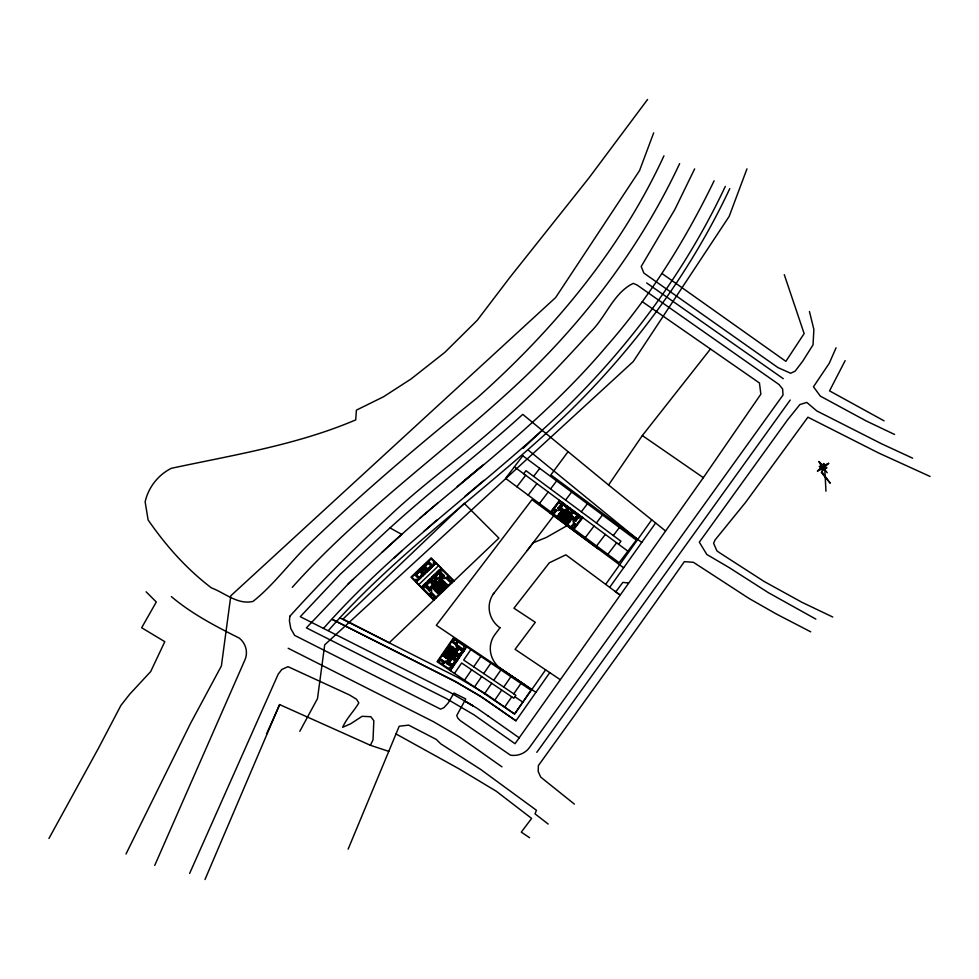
<?xml version="1.0" encoding="UTF-8"?>
<svg xmlns="http://www.w3.org/2000/svg" width="979" height="979" viewBox="0 0 979 979"><rect width="100%" height="100%" fill="white"/><g stroke="black" fill="none" stroke-linecap="round" stroke-linejoin="round"><path stroke-width="1.47" d="M566.596 512.8L569.068 514.22M573.89 517.83L571.601 516.104M418.828 571.822L416.748 573.302L418.718 571.65M423.124 567.722L421.411 569.558L422.793 567.539M427.431 563.61L425.388 565.421L427.48 563.696M430.564 587.412L432.657 585.883L430.552 587.18M434.272 582.664L436.242 580.78M436.34 580.951L434.443 582.762M438.58 578.552L440.55 576.68M463.703 651.304L458.16 647.755L453.057 665.781L463.14 651.108L448.076 662.428L453.363 666.001M653.691 132.814L639.556 170.566L555.668 297.518L230.824 595.758L221.401 665.928L190.403 723.64L126.01 853.982M746.965 168.853L729.159 216.408L633.242 361.569L324.71 644.831L317.49 698.602L299.807 731.313M348.132 849.136L399.224 726.222L408.696 725.133L436.267 739.414L440.734 743.82L480.579 769.359L536.431 810.269L535.036 813.855L548.191 824.061M204.99 879.521L279.627 704.586L370.392 745.288L388.773 751.37M154.719 865.436L244.909 659.932A18.931 18.185 28.3 0 0 239.341 638.149C215.539 626.23 191.811 613.882 171.349 596.603M836.078 347.778L829.213 363.38L813.463 386.778L820.365 396.14L866.244 420.97L894.586 434.48M822.446 466.285L823.706 463.581L823.975 466.567L826.729 467.84L823.731 468.035L822.519 470.752L822.213 467.766L819.399 466.481L822.482 466.298L823.119 467.167L822.519 470.752L822.213 467.766L821.295 467.362L817.514 471.021L822.323 468.77M189.632 873.427L278.207 674.176L281.805 669.489L287.961 666.65L349.552 694.992L356.515 699.251L358.816 702.91C354.031 711.121 346.627 718.207 342.638 727.311L350.702 723.775L362.108 716.31L370.882 716.726L373.831 720.74L373.023 739.843L370.392 745.288M266.484 734.042L279.627 704.586M694.637 168.89L674.923 209.371L641.196 266.496L643.827 273.043L778.011 367.614L790.653 373.256L795.119 371.176L802.829 361.055L813.035 344.828L813.879 329.458L809.437 311.518M663.958 155.808C620.723 249.486 553.649 329.862 476.932 398.074C419.147 444.711 362.45 492.755 308.887 544.214C289.686 562.57 273.814 584.94 253.023 601.4C237.787 605.071 224.901 592.907 211.476 587.926C186.585 568.995 165.843 545.609 148.11 519.935L145.137 501.823C148.367 487.42 158.157 474.827 171.398 468.292C233.455 455.002 296.992 444.943 355.707 419.893L356.393 410.14L383.572 396.74L411.07 378.971L444.858 352.342L477.177 320.366L510.022 277.216L588.942 177.958L647.572 99.479M679.634 163.628C642.175 243.551 588.856 315.177 525.429 376.389C449.508 448.59 362.34 508.774 292.305 587.314M714.107 180.821C685.288 240.32 650.129 296.784 606.368 346.493C553.135 409.724 488.129 460.974 425.021 513.742M725.292 186.414C685.508 271.122 628.995 347.08 561.762 412C484.115 486.037 394.659 547.469 323.498 628.432M729.771 188.641C689.754 273.814 632.923 350.213 565.324 415.488C488.227 489.108 399.31 550.088 328.491 630.415M845.146 360.615L829.556 390.878L884.098 420.86M432.547 566.364L428.056 561.873L419.355 578.43L420.64 577.206M425.449 584.598L429.952 589.101L438.653 572.531M48.95 838.465L98.451 748.262L120.919 705.406L129.754 694.148L150.68 671.582L164.802 641.686L141.661 627.747L156.297 601.975L146.104 591.805M464.193 646.079L464.132 646.177A2.239 2.154 28.3 0 0 464.829 649.114L465.037 649.212M665.377 530.838L608.571 484.997L642.334 435.557L710.473 348.989M438.922 662.073L440.195 660.225L444.221 662.967L444.943 661.926M454.464 639.446L453.204 641.282L456.997 643.852M445.151 657.423L452.384 646.886M445.249 657.496L452.592 647.021M456.936 641.257L456.973 641.196A1.652 1.591 28.3 0 0 457.45 643.423L457.536 643.448M445.775 657.839L453.118 647.376M445.971 657.986L453.216 647.449M443.976 662.795L444.527 661.988L439.901 658.867M456.447 644.635L457.279 643.962L456.532 645.051M442.851 664.668L441.517 663.701M444.76 661.926L444.784 661.816A2.239 2.154 28.3 0 1 447.77 661.241L447.868 661.302M458.368 646.128L457.009 647.804A2.239 2.154 28.3 0 1 456.459 644.831L451.833 641.514M443.903 663.432L443.781 663.321A1.652 1.591 28.3 0 0 441.553 663.64M446.559 663.016L447.77 661.241M458.49 645.944L446.51 663.395L452.2 667.25M446.865 663.64L447.403 662.844M458.258 646.948L458.808 646.152M448.076 662.428L458.16 647.755M449.532 661.449L451.062 659.222L449.606 661.253M452.885 656.566L454.415 654.339L453.032 656.774M456.385 651.892L457.878 649.713M449.887 660.776L450.646 659.724M451.16 659.234L449.434 661.461M453.253 655.893L453.999 654.841M454.525 654.351L452.824 656.346M456.569 651.108L457.352 649.958M456.336 651.745L457.866 649.505L456.177 651.463M449.532 665.439L450.083 664.655M454.207 658.61L454.709 659.124M457.56 653.727L458.099 654.18M448.725 668.608L448.786 668.522A2.239 2.154 28.3 0 1 451.808 668.094L452.029 668.155M452.579 664.545L453.436 664.007M455.211 660.715L454.892 661.89M455.933 659.662L456.789 659.112M458.576 655.832L458.245 657.007M459.298 654.78L460.154 654.229M461.929 650.937L461.598 652.124M453.118 665.255L453.338 663.946M454.794 661.828L455.516 660.788M456.703 659.051L456.116 659.907L458.992 655.918M458.148 656.946L458.87 655.893M460.057 654.168L459.481 655.012L462.345 651.035M461.513 652.051L462.223 651.011M452.763 664.851L455.639 660.801M452.861 665.071L455.822 660.776M456.214 660.189L459.175 655.881M459.579 655.306L462.786 651.17L458.906 648.771L456.153 652.773L459.64 655.049M452.849 665.647L456.079 660.947M462.932 650.974L459.616 655.232M452.751 666.454L452.31 667.751M463.654 650.582L464.707 649.701M450.548 669.917L448.786 668.522M452.959 666.589L454.366 664.533M455.724 662.55L457.719 659.65M459.09 657.668L461.085 654.767M462.443 652.785L463.96 650.79M450.328 670.639L466.689 646.825M454.476 673.43L461.635 663.016L513.816 698.223L515.847 695.249L463.679 660.042L470.838 649.615M464.499 680.197L471.658 669.771M473.701 666.797L480.86 656.383M474.509 686.964L481.68 676.538M483.712 673.564L490.883 663.138M484.532 693.719L491.703 683.293M493.734 680.332L500.905 669.905M494.554 700.487L501.713 690.06M503.757 687.087L510.916 676.66M504.577 707.242L511.736 696.828M513.779 693.854L520.938 683.428M425.143 513.632L392.738 542.366L349.173 582.97L306.39 627.869L446.314 698.578L473.971 714.805L515.027 743.71L703.35 477.666L760.867 394.145L759.447 382.985L642.334 301.716M545.646 669.807L514.599 714.009L437.062 661.682L453.424 637.867L530.961 690.195L514.599 714.009L485.621 693.781L457.805 677.468L340.166 618.018M515.921 720.825L483.002 697.807L455.504 681.69L332.089 619.315L454.611 681.066L479.196 695.457L515.957 720.777L549.77 672.634M790.224 400.019L536.786 752.361M605.671 584.365L651.733 519.825M609.684 587.351L655.636 522.982M451.343 664.007L450.805 663.554M568.089 451.649L550.871 474.888L641.759 542.403M499.975 627.784L494.897 634.576A25.013 24.022 28.3 0 0 501.591 669.208M560.147 679.61L515.076 649.322L535.305 622.289L513.938 608.204L549.305 562.815L565.862 554.812L615.754 591.867L622.84 582.407L628.163 582.933M573.755 517.854L571.871 516.178L573.572 518.062M566.743 512.715L568.628 514.379L566.914 512.506M566.29 509.508L566.535 508.847M571.54 512.812L570.928 513.265M523.655 473.75L525.992 470.691L620.955 541.228L618.618 544.287M516.888 486.759L525.662 475.243M533.628 476.369L539.735 468.354M528.17 495.129L536.945 483.614M539.453 503.5L548.216 491.996M550.541 488.937L556.647 480.922M549.88 512.996L559.486 500.367M559.792 500.587L550.32 513.02L573.021 529.884L582.481 517.45M560.086 500.82L550.92 512.861L573.009 529.272L582.187 517.218M553.319 509.79L554.249 508.493M558.703 502.753L560.172 500.881M553.392 509.839A1.652 1.591 28.3 0 0 555.607 509.508L552.951 513.18L551.495 512.103M561.811 502.374L561.86 502.411A2.239 2.154 28.3 0 1 558.801 502.814M561.995 502.227L562.888 503.341M553.172 514.538L556.427 510.279L555.607 509.508M557.932 508.187L559.804 509.802A2.239 2.154 28.3 0 1 556.77 510.096L555.631 509.435M562.081 502.741L558.079 508.003L575.75 521.134L579.764 515.872M553.416 514.721L556.77 510.096M558.874 508.603L563.109 503.047L565.116 504.699M527.24 550.479L553.649 515.798M565.556 500.085L571.663 492.07M578.503 514.636L574.783 519.519L559.915 508.468L563.635 503.598M563.476 504.222L567.649 507.697M563.525 504.283L560.967 507.832L565.018 510.842L567.404 507.611M561.053 507.82L563.451 504.674M564.43 505.458L563.231 505.042M564.577 505.262L565.238 504.54M556.623 517.108L561.579 510.597M557.186 517.524L559.511 514.464M559.804 514.085L562.142 511.014M557.749 517.94L560.074 514.881M560.367 514.501L562.705 511.442M567.233 506.033L566.719 506.853M566.572 507.049L567.11 507.93M558.311 518.356L560.637 515.297M560.93 514.917L563.268 511.858M558.874 518.772L561.2 515.713M561.493 515.333L563.818 512.274M559.437 519.188L561.762 516.129M562.056 515.749L564.381 512.69M567.367 509.472L566.865 510.255M568.395 508.358L565.911 511.503L569.974 514.513L572.348 511.295M560 519.604L562.325 516.545M562.619 516.166L564.944 513.106M560.551 520.033L562.888 516.961M563.182 516.582L565.507 513.522M569.374 509.141L568.175 508.725M569.533 508.933L570.182 508.223M561.114 520.449L563.451 517.389M563.745 516.998L566.07 513.938M561.677 520.865L564.014 517.805M564.308 517.414L566.633 514.354M562.24 521.281L564.577 518.221M564.859 517.83L567.196 514.77M562.803 521.697L565.14 518.637M565.421 518.258L567.759 515.187M571.516 510.732L572.054 511.613M571.675 510.524L572.25 509.753M563.366 522.113L565.691 519.054M565.984 518.674L568.322 515.615M563.928 522.529L566.254 519.47M566.547 519.09L568.885 516.031M572.372 511.454L568.42 507.905L572.421 511.393M564.491 522.945L566.817 519.886M567.11 519.506L569.448 516.447M573.339 512.029L570.867 515.174L574.918 518.197L577.732 514.819M565.054 523.361L567.379 520.302M567.673 519.922L569.998 516.863M565.617 523.777L567.942 520.718M568.236 520.338L570.561 517.279M574.318 512.812L573.119 512.396M566.18 524.206L568.358 521.33M568.799 520.755L571.124 517.695M566.731 524.622L568.921 521.746M569.362 521.171L571.687 518.111M567.294 525.038L572.25 518.527M576.46 514.403L577.01 515.284M576.619 514.195L577.194 513.424M573.975 522.872A2.239 2.154 28.3 0 1 573.413 519.91L573.474 519.825M574.906 518.111L577.292 514.966M581.33 511.797L587.424 503.781M574.954 520.534L579.176 514.991L577.023 513.534M570.512 527.424L574.11 523.055M570.745 527.595L574 523.337L574.93 523.863A1.652 1.591 28.3 0 0 575.224 526.053L575.297 526.115M575.432 521.317L573.413 519.91M580.278 515.811L578.956 515.272M582.052 517.389L580.608 519.005A2.239 2.154 28.3 0 1 580.204 516.019L580.363 515.872M575.224 526.066L576.288 524.879M573.168 530.3L582.786 517.671M585.295 537.557L594.057 526.041M596.395 522.982L602.501 514.978M596.578 545.927L605.34 534.424M613.307 535.55L619.413 527.534M607.849 554.31L616.611 542.794M493.012 594.412L533.237 542.782L546.38 537.422L567 525.699L598.096 548.803M430.319 595.55L430.381 595.489A1.652 1.591 28.3 0 0 430.307 593.286L430.344 593.25M425.498 568.566L425.975 569.154M347.814 584.402L352.856 579.531M823.828 465.6L828.638 463.336L824.856 466.995L823.939 466.579M419.648 578.944L415.12 574.208L428.056 561.873M416.773 573.608L418.804 571.675L417.017 573.67M427.75 569.656L431.751 566.266L428.41 563.17L424.874 566.535L427.86 569.435M420.946 572.531L421.68 573.168M421.778 571.834L422.451 572.519M426.073 567.734L426.66 568.42M429.561 564.32L430.136 564.491M414.863 579.996L414.937 579.923A2.239 2.154 28.3 0 1 418.009 580.082L418.057 580.18M434.003 564.834A2.239 2.154 28.3 0 1 433.905 561.836L433.978 561.762M418.975 577.292L420.089 576.766M422.353 574.073L421.961 574.991M423.271 573.192L424.397 572.666M426.648 569.974L426.257 570.892M427.578 569.08L428.704 568.566M430.956 565.862L430.564 566.792M420.015 576.692L419.098 577.573L422.744 574.245M421.876 574.918L423.148 574.477M423.65 573.988L424.323 572.593M426.183 570.818L426.93 570.096M428.618 568.481L427.701 569.362L431.347 566.033M430.479 566.706L431.225 565.997M423.381 573.523L427.04 570.145M419.134 577.867L422.928 574.257M423.442 573.767L427.236 570.145M419.171 578.259L432.106 565.923M422.39 575.542L424.947 573.107M426.685 571.442L429.255 568.995M415.83 582.077L436.083 562.754M419.098 579.201L420.909 577.475M422.647 575.811L425.204 573.364M427.04 571.785L426.452 571.087M426.954 571.699L429.512 569.264M431.262 567.6L433.073 565.874M435.606 563.292L433.905 561.836M416.038 582.285L436.083 563.158L441.162 568.236M418.792 584.622L438.629 565.703M421.117 587.363L441.37 568.04M426.159 582.725L424.25 584.365M427.896 581.061L430.454 578.626M432.204 576.961L434.762 574.514M436.512 572.85L438.323 571.124M439.351 570.28L439.4 570.231A2.239 2.154 28.3 0 0 442.459 570.402L442.532 570.329M441.003 568.701L442.459 570.402M424.519 584.634L423.295 585.283M430.723 578.883L427.762 580.926M432.473 577.218L435.031 574.783M438.066 571.895L436.475 572.715M438.494 571.308L439.192 570.121M433.587 576.521L430.258 580.4M438.237 572.066L434.089 576.019L438.164 572.862M430.001 580.339L433.795 576.729M434.309 576.239L437.882 572.397M430.197 580.351L433.856 576.961M425.889 585.038L438.825 572.715M430.087 581.477L426.073 584.879M426.477 585.099L430.136 581.722L429.377 582.481M426.599 585.136L427.517 584.267M423.43 588.563L423.503 588.489A2.239 2.154 28.3 0 0 423.417 585.491M426.881 585.271L427.444 584.182M430.258 582.04L429.304 582.407M435.606 577.28L436.291 577.953M431.066 582.725L431.751 583.398M431.984 582.064L431.249 581.428M439.767 574.551L439.363 573.829M440.77 573.572L441.468 572.911M433.134 583.08L436.524 579.849L433.685 576.949M437.442 578.968L440.819 575.738L437.992 572.85M440.354 576.79L438.751 578.662M430.527 587.278L432.461 585.528M430.589 587.51L432.632 585.564M443.034 575.848L443.732 575.175M429.952 589.101L442.875 576.766L437.797 571.626M428.986 590.533L429.683 589.86M429.255 590.79L444.601 576.301M442.851 577.916L444.368 576.374M433.709 589.297L435.606 590.251L432.791 587.424L433.709 589.297L442.985 580.449M442.936 577.989A2.239 2.154 28.3 0 0 445.996 578.002L447.011 577.12L451.099 581.33L452.359 580.119M448.137 576.056L449.434 577.329A1.652 1.591 28.3 0 1 447.109 577.255L447.109 577.255M429.12 594.412L430.381 595.489M430.442 593.347L431.176 592.638L436.304 597.851M447.17 577.39L446.473 578.063L451.674 583.19M435.117 590.716L444.405 581.856M435.202 590.802L444.576 582.04M435.826 591.414L445.102 582.566M435.912 591.512L445.286 582.738M437.405 593.005L446.693 584.157L447.611 586.029L444.796 583.203L446.693 584.157M433.146 598.45L434.407 597.239L430.173 593.188L431.176 592.234L436.022 597.08M433.856 599.148L453.069 580.828M436.304 562.962L435.777 563.463L431.201 558.874L428.582 561.371L433.159 565.96M523.055 448.394L542.219 430.381M394.353 557.883L401.953 550.822M488.007 715.869L476.443 707.89L449.765 692.251L300.284 616.697L340.178 574.318L384.123 533.347C428.729 491.825 477.838 455.468 522.762 414.374L608.571 484.997M382.214 552.168L401.696 534.412L390.18 527.987M423.846 531.413L436.756 520.118M419.844 518.332L437.686 503.059M464.78 496.451L483.932 480.359M457.23 486.539L483.663 464.523M464.621 480.297L480.395 467.191M822.213 467.766L823.975 466.567L823.682 463.581L823.094 467.167L819.484 466.506L826.729 467.84M817.477 471.021L828.638 463.336M415.12 574.208L432.277 566.107L431.445 567.685M442.288 576.117L425.131 584.218L425.963 582.64M563.904 510.671L561.64 508.909L564.002 510.622M571.687 516.214L573.902 517.977M559.915 508.468L578.283 514.917L563.414 503.879L574.783 519.519M930.05 476.443L878.432 452.898L807.92 417.189L745.582 502.398L715.123 539.894L713.593 543.272L716.922 550.92L720.311 553.233L764.256 581.55L801.838 602.244L832.737 617.015M912.636 458.184L881.846 443.928L816.767 410.923L806.806 402.43L799.904 404.535L787.483 419.979L699.324 542.158L706.814 554.469L729.208 567.624L768.27 592.613L815.862 619.12M288.181 648.269L433.673 721.804L459.432 736.906L501.97 766.851M810.71 631.822L776.555 614.114L749.131 598.512L693.426 562.313L684.358 561.64C636.24 629.974 587.106 697.831 538.377 765.59L538.193 771.476L540.726 777.13L574.392 804.114M396.018 733.944L458.967 768.796L496.329 791.265L531.621 818.42L521.293 832.126L529.566 837.706M465.747 701.576L473.224 705.981L464.682 700.952M531.805 689.522L501.505 669.159M500.183 668.216L525.576 685.337M466.285 647.413L453.644 638.883L438.09 661.51L450.793 669.966M458.405 645.895L464.193 649.799M451.662 641.759L458.294 646.238M457.952 646.74L463.85 650.729M458.918 648.857L462.321 651.157M461.819 652.271L462.651 652.834M449.483 644.928L456.116 649.407M449.104 645.479L452.004 647.437M452.836 648L455.737 649.958M448.725 646.042L451.625 648M452.457 648.551L455.357 650.509M460.375 654.388L461.244 654.878M448.345 646.593L451.454 648.685M451.87 648.967L454.978 651.072M447.966 647.143L451.074 649.248M451.49 649.518L454.599 651.622M447.587 647.706L450.695 649.799M451.099 650.08L454.219 652.173M447.195 648.257L450.303 650.35M450.719 650.631L453.828 652.736M455.565 653.739L458.967 656.04M446.816 648.808L449.924 650.913M450.34 651.182L453.448 653.287M458.466 657.154L459.298 657.717M446.436 649.358L449.545 651.463M449.961 651.745L453.069 653.837M446.057 649.921L449.165 652.014M449.581 652.295L452.69 654.4M514.832 696.73L522.786 702.102M445.678 650.472L448.786 652.577M449.202 652.846L452.31 654.951M445.298 651.023L448.406 653.128M448.823 653.409L451.931 655.502M457.022 659.271L457.891 659.76M444.919 651.586L448.027 653.678M448.443 653.96L451.552 656.065M444.527 652.136L447.636 654.241M448.052 654.51L451.16 656.615M456.287 659.944L452.8 657.655L455.553 653.654L459.432 656.052L456.251 660.127M444.148 652.687L447.256 654.792M447.672 655.073L450.781 657.166M456.079 660.947L452.188 658.537L449.434 662.55L452.934 664.827M452.212 658.622L455.614 660.923M443.768 653.25L446.877 655.343M447.293 655.624L450.401 657.729M443.389 653.801L446.497 655.906M446.913 656.175L450.022 658.28M455.113 662.037L455.933 662.612M443.01 654.351L445.91 656.309M446.742 656.872L449.642 658.83M442.63 654.914L445.531 656.872M446.363 657.423L449.263 659.381M442.251 655.465L448.884 659.944M453.656 664.154L454.537 664.643M447.048 662.599L453.057 666.662M440.073 658.634L446.705 663.113M535.941 692.324L436.304 625.312L531.976 499.694L623.635 567.783M642.334 435.557L703.35 477.666M646.642 282.943L783.261 378.689M487.836 715.747L519.237 737.848M662.134 273.606L785.868 361.349L804.138 333.594L784.277 274.646M576.154 516.826L576.435 516.202M615.754 591.867L619.731 594.779L614.824 591.169M514.379 466.861L627.894 551.177M567.122 506.18L570.059 508.37M572.066 509.863L575.016 512.041M563.268 504.075L567.832 507.465L563.28 504.711M578.136 515.113L573.376 511.576L577.549 515.052M568.236 508.138L572.605 511.381M573.168 512.054L577.365 515.076M572.421 513.143L571.822 513.926M577.084 517.744L577.879 518.332M566.596 512.58L568.934 514.318M575.199 520.204L576.007 520.804M558.299 507.709L559.095 508.309M573.927 522.921L575.04 523.753L572.14 527.424L573.584 528.513M559.388 513.473L570.072 521.403M559.242 513.657L569.998 521.501M558.887 514.146L569.631 521.978M558.813 514.232L569.484 522.162M637.659 539.38L528.538 450.291M821.442 466.359L818.982 461.574L822.849 465.404M454.121 580.853L431.188 557.846L410.935 577.169L433.856 600.176L421.704 588.012M440.783 568.603L453.595 581.355M439.192 570.635L444.038 575.481L443.34 576.154L438.237 571.038M445.996 578.002L450.891 582.897M437.846 572.47L440.966 575.75L437.442 579.115L434.554 576.129M428.41 563.255L431.298 566.156M441.578 579.042L448.101 585.564M441.088 579.507L443.915 582.321M440.599 579.972L443.426 582.786M444.307 583.668L447.122 586.494M428.888 568.75L429.659 569.399M434.566 574.428L435.263 575.138M440.109 580.437L443.108 583.435M443.634 583.961L446.632 586.959M439.632 580.902L442.618 583.9M443.144 584.426L446.143 587.424M439.143 581.367L442.129 584.365M442.667 584.891L445.653 587.889M427.456 570.365L424.103 567.282L420.578 570.635L423.552 573.535M433.587 576.509L436.658 579.849L433.134 583.215L430.246 580.229M438.653 581.832L441.639 584.83M442.178 585.356L445.164 588.355M424.103 567.367L426.991 570.255M438.164 582.297L441.162 585.295M441.688 585.821L444.674 588.82M432.069 576.815L432.828 577.463M437.674 582.762L440.672 585.76M441.199 586.286L444.197 589.285M437.185 583.227L440.183 586.225M440.709 586.764L443.707 589.762M436.695 583.692L439.693 586.69M440.22 587.229L443.218 590.227M436.206 584.157L439.204 587.155M439.73 587.694L442.728 590.692M424.592 572.862L425.351 573.51M430.27 578.528L430.968 579.238M435.716 584.634L438.714 587.633M439.241 588.159L442.239 591.157M435.227 585.099L438.225 588.098M438.751 588.624L441.749 591.622M434.737 585.564L437.735 588.563M438.262 589.089L441.26 592.087M422.695 574.367L419.795 571.381L416.271 574.746L419.355 578.087M429.965 581.71L432.951 584.598L429.426 587.963L426.134 584.83M434.248 586.029L437.246 589.028M437.772 589.554L440.77 592.552M433.758 586.494L436.756 589.493M437.283 590.019L440.281 593.017M422.145 575.187L422.842 575.897M433.281 586.959L436.096 589.786M436.977 590.667L439.791 593.482M436.487 591.132L439.302 593.947M432.302 587.889L438.812 594.412M420.285 576.961L421.043 577.61M416.356 574.746L419.257 577.634M426.526 584.989L429.426 587.877M419.183 579.287L414.606 574.697L411.988 577.194L416.564 581.783M424.935 585.099L429.952 590.129M429.414 590.643L431.103 589.285A2.239 2.154 28.3 0 1 431.041 592.271L431.078 592.319M424.409 585.944L429.402 590.79M414.937 579.923L416.626 581.71M421.716 586.8L423.503 588.489M421.643 586.874L434.382 599.674M416.246 582.089L421.325 587.167M818.982 461.574L827.206 472.747M824.734 467.974L825.958 491.201M499.975 627.772A25.013 24.022 28.3 0 1 494.028 593.103M289.821 616.268L289.429 620.906L290.787 628.579L294.655 635.395L440.574 709.139L443.842 707.744L448.137 703.057L453.938 693.034L465.759 698.957L456.74 715.514L457.854 718.194L460.203 720.593L510.389 755.139C517.646 756.388 525.356 753.438 529.602 747.356L783.041 395.014L782.613 388.993L779.051 384.551L637.096 285.048L633.278 283.372C613.527 292.758 605.744 317.429 590.374 332.175C561.995 363.172 533.359 394.084 501.517 421.582C464.939 454.819 424.017 482.941 388.235 517.169C353.982 548.693 321.051 581.759 289.821 616.268M821.773 471.682L821.369 472.576L830.253 483.21L821.773 471.682M522.798 455.773L505.605 478.388L619.132 562.68L636.326 540.102L522.798 455.773M561.97 508.823L563.684 510.708L561.97 508.823M464.23 503.39L342.98 619.046L389.177 642.787L498.923 538.12L464.23 503.39M427.089 563.427L425.706 565.458L427.089 563.427M423.112 567.563L421.068 569.509L423.124 567.587"/></g></svg>
